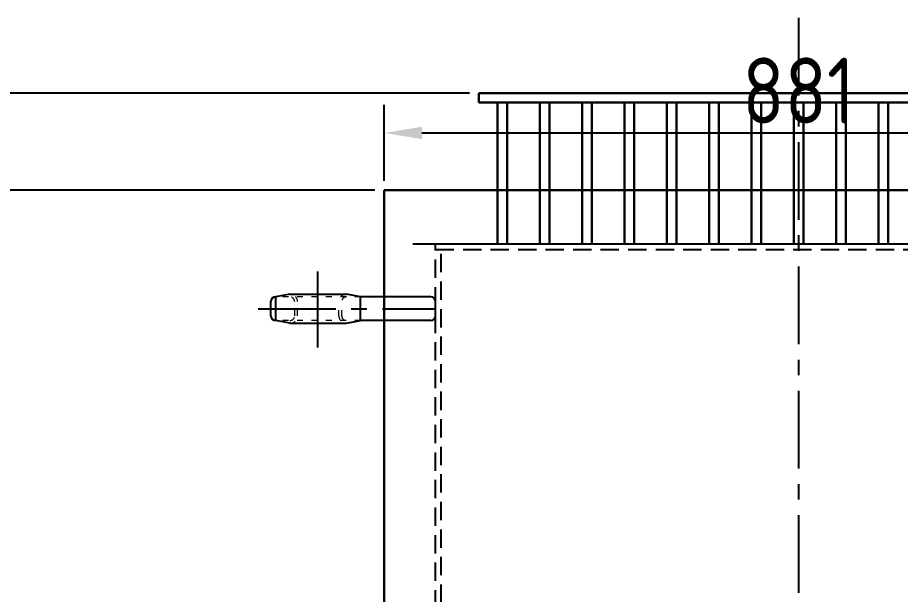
# Model space of a CAD drawing. Header units: millimetres. Extents: x 70841 to 133731, y -170061 to -164340.
# Drawn here: x 80908 to 81846, y -168199 to -167587 of the extents above; entities that cross this region are included whole.
import ezdxf

# ---------------------------------------------------------------- set-up
doc = ezdxf.new("R2010")
doc.units = ezdxf.units.MM
doc.header["$LTSCALE"] = 13
for name, pattern in [('ACAD_ISO03W100', [1.18, 0.47, -0.71]), ('CENTERX2', [101.6, 63.5, -12.7, 12.7, -12.7]), ('DASHED', [0.75, 0.5, -0.25])]:
    doc.linetypes.add(name, pattern=pattern)
for name, color, linetype in [('1', 4, 'Continuous'), ('粗实线', 4, 'Continuous'), ('铁心虚线', 1, 'DASHED')]:
    doc.layers.add(name, color=color, linetype=linetype)
doc.layers.add('标注、文本', color=3, linetype='Continuous', lineweight=25)
doc.styles.get("Standard").update_dxf_attribs({"font": 'gbenor.shx', "bigfont": 'gbcbig.shx'})
doc.dimstyles.new('1-15', dxfattribs={"dimscale": 20, "dimtxt": 3.5, "dimasz": 2, "dimexe": 1.5, "dimexo": 0.5, "dimgap": 0.5, "dimtad": 1, "dimtoh": 1, "dimdec": 1, "dimdsep": 46, "dimtxsty": 'Standard', "dimcen": 2.5, "dimclrd": 3, "dimclre": 3, "dimclrt": 3, "dimadec": 0, "dimazin": 2, "dimtfac": 1, "dimtdec": 1, "dimtmove": 0, "dimatfit": 2, "dimfxl": 1, "dimarcsym": 0})

# ---------------------------------------------------------------- blocks, each defined once
blk = doc.blocks.new('*D1661')
at = {"layer": 'Defpoints', "color": 0, "transparency": 16777216}
for p in [(81297.68, -167770.2), (80764.07, -168938.2), (81182.68, -168938.2)]:
    blk.add_point(p, dxfattribs=at)
at = {"layer": '标注、文本', "color": 3, "lineweight": -2, "transparency": 16777216}
for p, q in [((81287.68, -167770.2), (80734.07, -167770.2)), ((80764.07, -167810.2), (80764.07, -168898.2)), ((81172.68, -168938.2), (80734.07, -168938.2))]:
    blk.add_line(p, q, dxfattribs=at)
at = {"layer": '标注、文本', "color": 3, "transparency": 16777216}
for points in [[(80757.4, -167810.2), (80770.74, -167810.2), (80764.07, -167770.2)], [(80757.4, -168898.2), (80770.74, -168898.2), (80764.07, -168938.2)]]:
    blk.add_solid(points, dxfattribs=at)
at = {"layer": '标注、文本', "color": 3, "transparency": 16777216, "insert": (80719.07, -168354.2), "char_height": 70, "attachment_point": 5, "rotation": 90}
blk.add_mtext('1168', dxfattribs=at)
blk = doc.blocks.new('*D1662')
at = {"layer": 'Defpoints', "color": 0, "transparency": 16777216}
for p in [(82178.68, -167709.44), (81297.68, -167770.2), (82178.68, -167770.2)]:
    blk.add_point(p, dxfattribs=at)
at = {"layer": '标注、文本', "color": 3, "lineweight": -2, "transparency": 16777216}
for p, q in [((81297.68, -167760.2), (81297.68, -167679.44)), ((82178.68, -167760.2), (82178.68, -167679.44)), ((81337.68, -167709.44), (82138.68, -167709.44))]:
    blk.add_line(p, q, dxfattribs=at)
at = {"layer": '标注、文本', "color": 3, "transparency": 16777216}
for points in [[(81337.68, -167702.77), (81337.68, -167716.11), (81297.68, -167709.44)], [(82138.68, -167702.77), (82138.68, -167716.11), (82178.68, -167709.44)]]:
    blk.add_solid(points, dxfattribs=at)
at = {"layer": '标注、文本', "color": 3, "transparency": 16777216, "insert": (81738.18, -167664.44), "char_height": 70, "attachment_point": 5}
blk.add_mtext('881', dxfattribs=at)
blk = doc.blocks.new('*D1772')
at = {"layer": 'Defpoints', "color": 0, "transparency": 16777216}
for p in [(80631.06, -167667.2), (81398.18, -167667.2), (81128.18, -168938.2)]:
    blk.add_point(p, dxfattribs=at)
at = {"layer": '标注、文本', "color": 3, "lineweight": -2, "transparency": 16777216}
for p, q in [((81388.18, -167667.2), (80601.06, -167667.2)), ((80631.06, -168898.2), (80631.06, -167707.2)), ((81118.18, -168938.2), (80601.06, -168938.2))]:
    blk.add_line(p, q, dxfattribs=at)
at = {"layer": '标注、文本', "color": 3, "transparency": 16777216}
for points in [[(80624.39, -167707.2), (80637.73, -167707.2), (80631.06, -167667.2)], [(80624.39, -168898.2), (80637.73, -168898.2), (80631.06, -168938.2)]]:
    blk.add_solid(points, dxfattribs=at)
at = {"layer": '标注、文本', "color": 3, "transparency": 16777216, "insert": (80586.06, -168302.7), "char_height": 70, "attachment_point": 5, "rotation": 90}
blk.add_mtext('1271', dxfattribs=at)

msp = doc.modelspace()

# ---------------------------------------------------------------- linework, layer by layer
at = {"layer": '1', "color": 1, "linetype": 'CENTERX2', "lineweight": -3, "ltscale": 0.1}
for p, q in [((81738.178, -167587.022), (81738.178, -169026.542)), ((81227.187, -167937.464), (81227.187, -167856.771)), ((81163.566, -167896.129), (81352.178, -167896.129))]:
    msp.add_line(p, q, dxfattribs=at)
at = {"layer": '标注、文本'}
for p, q in [((81328.178, -167827.203), (82148.178, -167827.203)), ((81197.437, -167880.629), (81182.437, -167883.629)), ((81182.437, -167908.629), (81182.437, -167883.629)), ((81197.437, -167880.629), (81257.437, -167880.629)), ((81272.437, -167883.629), (81257.437, -167880.629)), ((81347.178, -167883.629), (81272.437, -167883.629)), ((81272.437, -167908.629), (81272.437, -167883.629)), ((81177.196, -167903.629), (81177.196, -167888.629)), ((81352.178, -167903.629), (81352.178, -167888.629)), ((81197.437, -167911.629), (81182.437, -167908.629)), ((81197.437, -167911.629), (81257.437, -167911.629)), ((81257.437, -167911.629), (81272.437, -167908.629)), ((81347.178, -167908.629), (81272.437, -167908.629))]:
    msp.add_line(p, q, dxfattribs=at)
at = {"layer": '标注、文本', "color": 2, "linetype": 'ACAD_ISO03W100', "lineweight": 18}
for p, q in [((81272.437, -167883.629), (81182.196, -167883.629)), ((81202.437, -167903.629), (81202.437, -167888.629)), ((81205.437, -167903.629), (81205.437, -167888.629)), ((81249.437, -167903.629), (81249.437, -167888.629)), ((81252.437, -167903.629), (81252.437, -167888.629)), ((81272.437, -167908.629), (81182.196, -167908.629))]:
    msp.add_line(p, q, dxfattribs=at)
at = {"layer": '标注、文本'}
for centre, start, end in [((81182.196, -167888.629), 90, 180), ((81347.178, -167888.629), 0, 90), ((81182.196, -167903.629), 180, 270), ((81347.178, -167903.629), 270, 0)]:
    msp.add_arc(centre, 5, start, end, dxfattribs=at)
at = {"layer": '标注、文本', "color": 2, "linetype": 'ACAD_ISO03W100', "lineweight": 18}
for centre, radius, start, end in [((81197.437, -167888.629), 8, 0, 90), ((81197.437, -167888.629), 5, 0, 90), ((81257.437, -167888.629), 8, 90, 180), ((81257.437, -167888.629), 5, 90, 180), ((81197.437, -167903.629), 5, 270, 0), ((81197.437, -167903.629), 8, 270, 0), ((81257.437, -167903.629), 8, 180, 270), ((81257.437, -167903.629), 5, 180, 270)]:
    msp.add_arc(centre, radius, start, end, dxfattribs=at)
at = {"layer": '粗实线', "lineweight": 30}
for p, q in [((81398.178, -167667.203), (82078.178, -167667.203)), ((81398.178, -167667.203), (81398.178, -167677.203)), ((81398.178, -167677.203), (82078.178, -167677.203)), ((81418.178, -167677.203), (81418.178, -167827.203)), ((81428.178, -167677.203), (81428.178, -167827.203)), ((81463.178, -167677.203), (81463.178, -167827.203)), ((81473.178, -167677.203), (81473.178, -167827.203)), ((81508.178, -167677.203), (81508.178, -167827.203)), ((81518.178, -167677.203), (81518.178, -167827.203)), ((81553.178, -167677.203), (81553.178, -167827.203)), ((81563.178, -167677.203), (81563.178, -167827.203)), ((81598.178, -167677.203), (81598.178, -167827.203)), ((81608.178, -167677.203), (81608.178, -167827.203)), ((81643.178, -167677.203), (81643.178, -167827.203)), ((81653.178, -167677.203), (81653.178, -167827.203)), ((81688.178, -167677.203), (81688.178, -167827.203)), ((81698.178, -167677.203), (81698.178, -167827.203)), ((81733.178, -167677.203), (81733.178, -167827.203)), ((81743.178, -167677.203), (81743.178, -167827.203)), ((81778.178, -167677.203), (81778.178, -167827.203)), ((81788.178, -167677.203), (81788.178, -167827.203)), ((81823.178, -167677.203), (81823.178, -167827.203)), ((81833.178, -167677.203), (81833.178, -167827.203)), ((81297.678, -167770.203), (81297.678, -168413.203)), ((81297.678, -167770.203), (82178.678, -167770.203))]:
    msp.add_line(p, q, dxfattribs=at)
at = {"layer": '铁心虚线', "color": 6, "ltscale": 3}
for p, q in [((81352.178, -168419.203), (81352.178, -167827.203)), ((81352.178, -167827.203), (82124.178, -167827.203)), ((81358.178, -168413.203), (81358.178, -167827.203)), ((81352.178, -167833.203), (82124.178, -167833.203))]:
    msp.add_line(p, q, dxfattribs=at)

# ---------------------------------------------------------------- dimensions: what is measured, and where the dimension line sits
at = {"layer": '标注、文本'}
dim = msp.add_linear_dim(base=(82178.678, -167709.439), p1=(81297.678, -167770.203), p2=(82178.678, -167770.203), dimstyle='1-15', dxfattribs=at)
dim.commit()
dim.dimension.update_dxf_attribs({"geometry": '*D1662', "text_midpoint": (81738.178, -167664.439)})
for base, p1, p2, picture, middle in [((80631.061, -167667.203), (81128.178, -168938.203), (81398.178, -167667.203), '*D1772', (80586.061, -168302.703)), ((80764.072, -168938.203), (81297.678, -167770.203), (81182.678, -168938.203), '*D1661', (80719.072, -168354.203))]:
    dim = msp.add_linear_dim(base=base, p1=p1, p2=p2, angle=90, dimstyle='1-15', dxfattribs=at)
    dim.commit()
    dim.dimension.update_dxf_attribs({"geometry": picture, "text_midpoint": middle})

doc.saveas('drawing.dxf')
